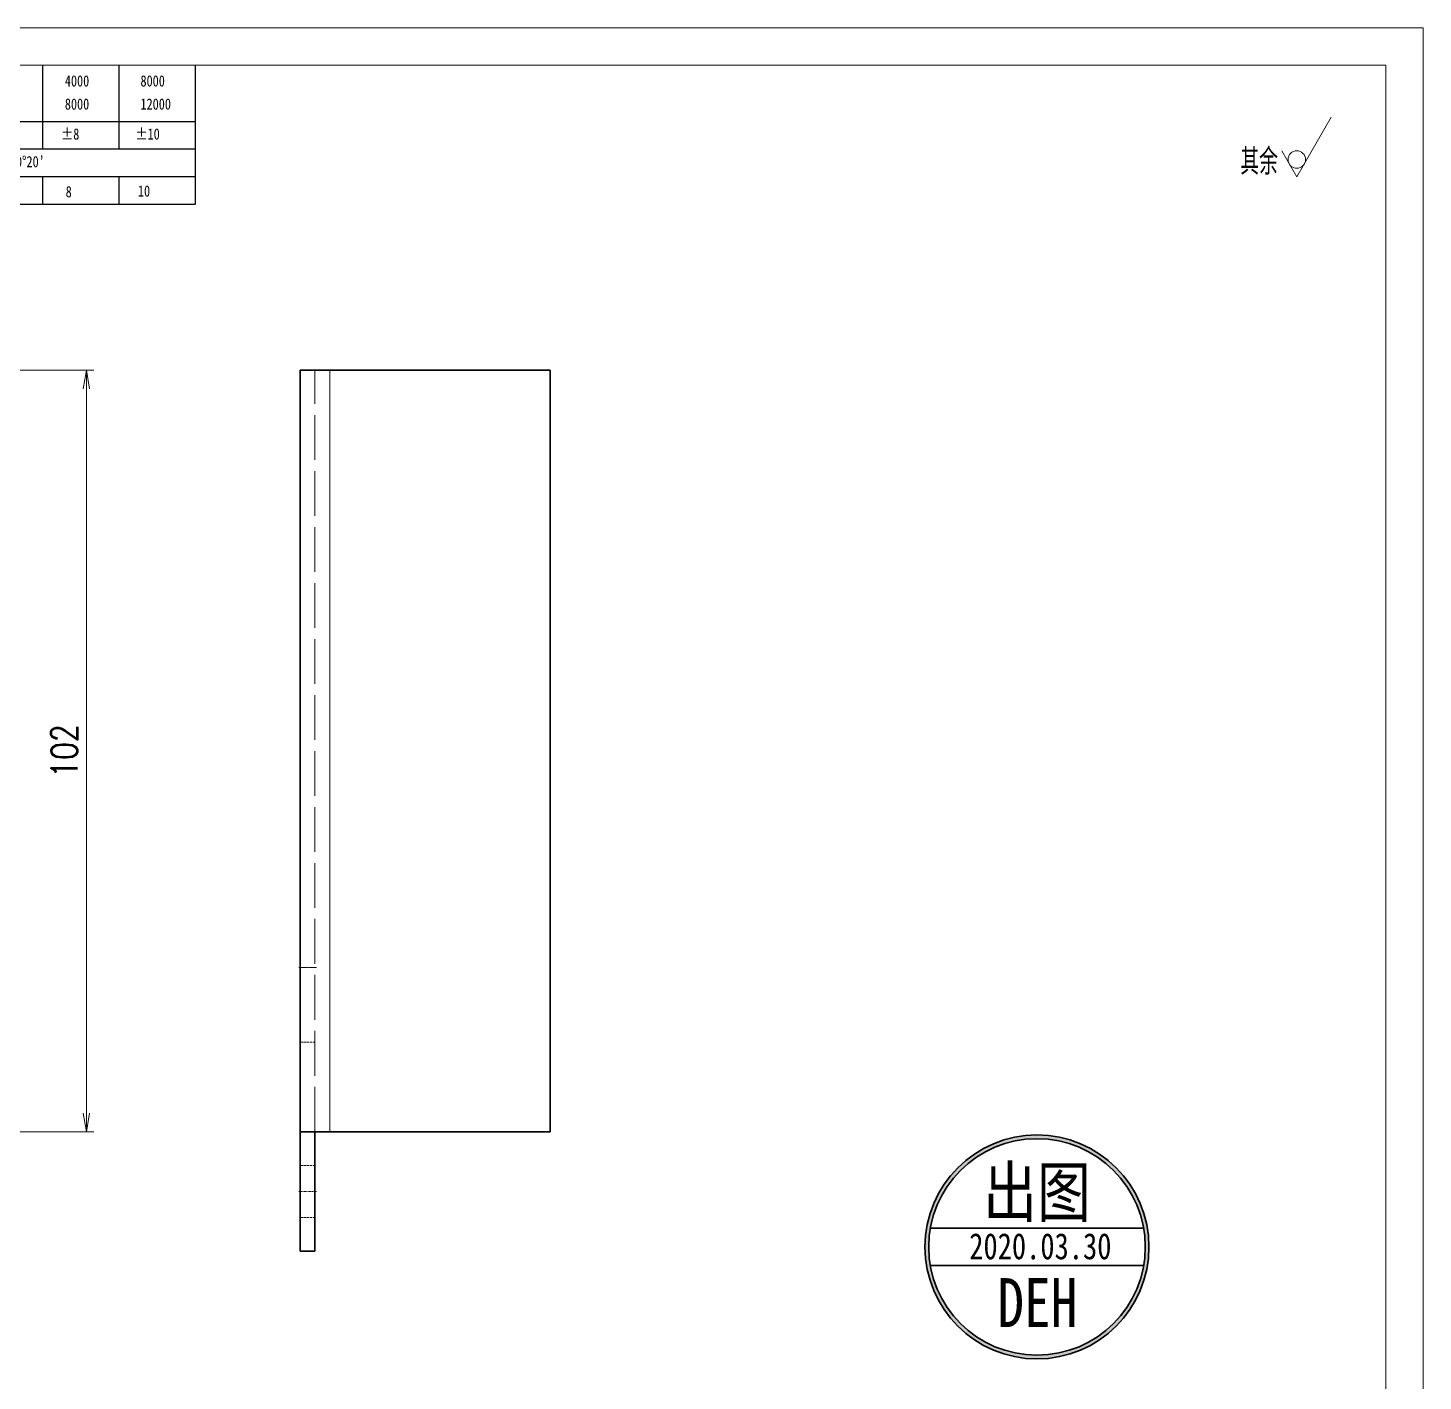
# Model space of a CAD drawing. Header units: millimetres. Extents: x 1333 to 359964, y -52803 to -5704.
# Drawn here: x 173438.2 to 173625.1, y -26285.8 to -26104.6 of the extents above; entities that cross this region are included whole.
import ezdxf
from ezdxf.enums import TextEntityAlignment as Align

# ---------------------------------------------------------------- set-up
doc = ezdxf.new("R2010")
doc.units = ezdxf.units.MM
doc.header["$LTSCALE"] = 0.5
for name, pattern in [('AM_ISO02W050x2', [3.75, 3, -0.75]), ('AM_ISO08W050x2', [9, 6, -0.75, 1.5, -0.75]), ('DASHDOT', [18.5, 12, -3, 0.5, -3]), ('DASHED', [15, 12, -3]), ('DOT2', [0.125, 0, -0.125])]:
    doc.linetypes.add(name, pattern=pattern)
for name, color, linetype, lineweight in [('中心线', 2, 'AM_ISO08W050x2', 18), ('印章专用-出图', 1, 'Continuous', 80), ('图框', 7, 'Continuous', 18), ('标注线', 3, 'Continuous', 18), ('粗实线', 7, 'Continuous', 35), ('虚线', 1, 'AM_ISO02W050x2', 18)]:
    doc.layers.add(name, color=color, linetype=linetype, lineweight=lineweight)
doc.layers.add('图\\M+19E79\\M+195B6\\M+18E9A', color=7, linetype='Continuous')
doc.layers.add('打印-禁用', color=7, linetype='Continuous', lineweight=15, plot=False)
doc.styles.add('DIM', font='romans.shx', dxfattribs={"width": 0.8, "bigfont": 'bigfont.shx'})
doc.styles.add('国标', font='simfang.ttf', dxfattribs={"width": 0.8})
doc.styles.add('机械长仿宋', font='gbenor.shx', dxfattribs={"height": 1, "bigfont": 'gbcbig.shx'})
doc.dimstyles.new('DEH 1-1$0', dxfattribs={"dimtxt": 3.5, "dimasz": 2.5, "dimexe": 1, "dimexo": 0.625, "dimgap": 1.2, "dimtad": 1, "dimzin": 9, "dimdsep": 46, "dimtxsty": 'DIM', "dimblk": 'OPEN', "dimcen": 0, "dimclrd": 8, "dimclre": 8, "dimclrt": 2, "dimazin": 2, "dimtfac": 0.5, "dimtmove": 0, "dimatfit": 3, "dimldrblk": 'OPEN', "dimfxl": 0, "dimtolj": 2, "dimlwd": 18, "dimlwe": 18, "dimarcsym": 0})

# ---------------------------------------------------------------- blocks, each defined once
blk = doc.blocks.new('GZDEH零件A3图框V01版')
at = {"layer": '图\\M+19E79\\M+195B6\\M+18E9A', "color": 9}
for p, q in [((3092.64, -1561.98), (3092.64, -1554.46)), ((3102.86, -1561.98), (3102.86, -1554.46)), ((3113.09, -1573.08), (3113.09, -1554.46)), ((2996.09, -1561.98), (3113.09, -1561.98)), ((3092.64, -1565.68), (3092.64, -1561.98)), ((3102.86, -1565.68), (3102.86, -1561.98)), ((2996.09, -1565.68), (3113.09, -1565.68)), ((2996.09, -1569.38), (3113.09, -1569.38)), ((3092.64, -1573.08), (3092.64, -1569.38)), ((3102.86, -1573.08), (3102.86, -1569.38)), ((2990.09, -1573.08), (3113.09, -1573.08))]:
    blk.add_line(p, q, dxfattribs=at)
at = {"layer": '图框', "linetype": 'Continuous'}
for p, q in [((3272.49, -1554.46), (2882.49, -1554.46)), ((3272.49, -1832.96), (3272.49, -1554.46))]:
    blk.add_line(p, q, dxfattribs=at)
at = {"layer": '打印-禁用', "linetype": 'Continuous'}
for p, q in [((3277.49, -1549.46), (2857.49, -1549.46)), ((3277.49, -1846.46), (3277.49, -1549.46))]:
    blk.add_line(p, q, dxfattribs=at)
at = {"layer": '图\\M+19E79\\M+195B6\\M+18E9A', "color": 9, "style": '国标', "width": 0.8}
for s, p in [('4000', (3095.57, -1557.31)), ('8000', (3105.7, -1557.31)), ('8000', (3095.57, -1560.41)), ('12000', (3105.7, -1560.41)), ('±8', (3095.06, -1564.42)), ('±10', (3105.02, -1564.42)), ("±0%%D20'", (3087.38, -1568.12)), ('8', (3095.68, -1572.15)), ('10', (3105.36, -1572.06))]:
    blk.add_text(s, height=1.5, dxfattribs=at).set_placement(p)
blk = doc.blocks.new('DEH A3')
at = {"layer": '图框'}
blk.add_blockref('GZDEH零件A3图框V01版', (-2857.49, 1846.46), dxfattribs=at)
blk = doc.blocks.new('FINISHER_NON')
at = {"layer": '标注线'}
for p, q in [((0, 0), (4.62, 8)), ((-2.02, 3.5), (0, 0))]:
    blk.add_line(p, q, dxfattribs=at)
blk.add_circle((0, 2.33), 1.17, dxfattribs=at)
blk = doc.blocks.new('其余不去材料')
at = {"layer": '标注线'}
blk.add_blockref('FINISHER_NON', (0, 0), dxfattribs=at)
at = {"layer": '标注线', "color": 7, "linetype": 'DOT2', "style": '机械长仿宋'}
blk.add_text('其余', height=3.5, dxfattribs=at).set_placement((-7.56, 0.3))
blk = doc.blocks.new('_Open')
at = {"color": 0, "linetype": 'ByBlock', "lineweight": -2}
for p, q in [((-1, 0.167), (0, 0)), ((-1, -0.167), (0, 0)), ((0, 0), (-1, 0))]:
    blk.add_line(p, q, dxfattribs=at)
blk = doc.blocks.new('*D241')
at = {"layer": 'Defpoints', "color": 0, "transparency": 16777216}
for p in [(173424.36, -26150.41), (173446.04, -26150.41), (173424.36, -26252.41)]:
    blk.add_point(p, dxfattribs=at)
at = {"layer": '标注线', "color": 8, "lineweight": 18, "transparency": 16777216}
for p, q in [((173424.98, -26150.41), (173447.04, -26150.41)), ((173446.04, -26249.91), (173446.04, -26152.91)), ((173424.98, -26252.41), (173447.04, -26252.41))]:
    blk.add_line(p, q, dxfattribs=at)
at = {"layer": '标注线', "color": 8, "lineweight": 18, "transparency": 16777216, "xscale": 2.5, "yscale": 2.5, "zscale": 2.5}
for p, rotation in [((173446.04, -26150.41), 90), ((173446.04, -26252.41), 270)]:
    blk.add_blockref('_Open', p, dxfattribs=dict(at, rotation=rotation))
at = {"layer": '标注线', "color": 2, "transparency": 16777216, "insert": (173443.09, -26201.41), "char_height": 3.5, "attachment_point": 5, "rotation": 90, "style": 'DIM'}
blk.add_mtext('\\A2;102', dxfattribs=at)
blk = doc.blocks.new('出图章')
at = {"layer": '印章专用-出图'}
h = blk.add_hatch(color=256, dxfattribs=at)
h.paths.add_polyline_path([(-15, 0, 1), (15, 0, 1)])
h.paths.add_polyline_path([(14.5, 0, -1), (-14.5, 0, -1)], flags=16)
h.paths.add_polyline_path([(-7.31, -12.35), (7.41, -12.35), (7.41, -2.73), (-7.31, -2.73)], flags=8)
at = {"layer": '印章专用-出图', "lineweight": 35}
for p, q in [((-14.28, 2.5), (14.28, 2.5)), ((-14.28, -2.5), (14.28, -2.5))]:
    blk.add_line(p, q, dxfattribs=at)
for radius in [15, 14.5]:
    blk.add_circle((0, 0), radius, dxfattribs=at)
at = {"layer": '印章专用-出图', "color": 4, "style": '国标', "width": 0.8}
blk.add_text('DEH', height=6.562, dxfattribs=at).set_placement((0.05, -10.74), align=Align.CENTER)
at = {"layer": '印章专用-出图', "color": 3, "style": '国标', "width": 0.8}
blk.add_attdef('出图', text='', height=6.6, dxfattribs=at).set_placement((0, 7.35), align=Align.MIDDLE_CENTER)
at = {"layer": '印章专用-出图', "color": 2, "style": '国标', "width": 0.8}
blk.add_attdef('XXXX.XX.XX', text='', height=3.5, dxfattribs=at).set_placement((0.45, 0.1), align=Align.MIDDLE_CENTER)
blk = doc.blocks.new('YZ-CT')
at = {"layer": '印章专用-出图'}
blk.add_blockref('出图章', (0.63, 0), dxfattribs=at).add_auto_attribs({'出图': '出图', 'XXXX.XX.XX': '2020.03.30'})

msp = doc.modelspace()

# ---------------------------------------------------------------- linework, layer by layer
at = {"color": 7, "lineweight": 13}
msp.add_line((173478.656, -26150.41), (173478.656, -26252.41), dxfattribs=at)
at = {"layer": '中心线', "linetype": 'DASHDOT', "lineweight": 13, "ltscale": 0.060015}
for p, q in [((173476.856, -26230.41), (173474.455, -26230.41)), ((173476.856, -26260.41), (173474.455, -26260.41))]:
    msp.add_line(p, q, dxfattribs=at)
at = {"layer": '粗实线', "lineweight": 35}
for p, q in [((173474.656, -26150.41), (173474.656, -26252.41)), ((173508.156, -26150.41), (173478.656, -26150.41)), ((173508.156, -26150.41), (173508.156, -26252.41)), ((173508.156, -26252.41), (173478.656, -26252.41))]:
    msp.add_line(p, q, dxfattribs=at)
at = {"layer": '粗实线', "lineweight": 35, "ltscale": 0.1}
for p, q in [((173474.656, -26150.41), (173478.656, -26150.41)), ((173474.656, -26252.41), (173478.656, -26252.41))]:
    msp.add_line(p, q, dxfattribs=at)
at = {"layer": '粗实线', "lineweight": 35, "ltscale": 0.4}
for p, q in [((173474.656, -26252.41), (173474.656, -26268.41)), ((173476.656, -26268.41), (173476.656, -26252.41))]:
    msp.add_line(p, q, dxfattribs=at)
at = {"layer": '粗实线', "lineweight": 35, "ltscale": 0.05}
msp.add_line((173474.656, -26268.41), (173476.656, -26268.41), dxfattribs=at)
at = {"layer": '虚线', "linetype": 'DASHED', "lineweight": 13}
for p, q in [((173476.656, -26252.41), (173476.656, -26150.41)), ((173478.656, -26150.41), (173478.656, -26252.41)), ((173478.656, -26150.41), (173478.656, -26252.41)), ((173478.656, -26150.41), (173478.656, -26252.41))]:
    msp.add_line(p, q, dxfattribs=at)
at = {"layer": '虚线', "linetype": 'DASHED', "lineweight": 13, "ltscale": 0.05}
for p, q in [((173474.656, -26230.41), (173476.656, -26230.41)), ((173474.656, -26230.41), (173476.656, -26230.41)), ((173476.656, -26240.41), (173474.656, -26240.41)), ((173476.656, -26256.91), (173474.656, -26256.91)), ((173476.656, -26256.91), (173474.656, -26256.91)), ((173476.656, -26263.91), (173474.656, -26263.91)), ((173476.656, -26263.91), (173474.656, -26263.91))]:
    msp.add_line(p, q, dxfattribs=at)

# ---------------------------------------------------------------- block references
at = {"layer": '印章专用-出图'}
msp.add_blockref('YZ-CT', (173572.732, -26267.838), dxfattribs=at)
at = {"layer": '图框'}
msp.add_blockref('DEH A3', (173205.076, -26401.55), dxfattribs=at)
at = {"layer": '标注线'}
msp.add_blockref('其余不去材料', (173608.158, -26124.514), dxfattribs=at)

# ---------------------------------------------------------------- dimensions: what is measured, and where the dimension line sits
dim = msp.add_linear_dim(base=(173446.04, -26150.41), p1=(173424.358, -26252.41), p2=(173424.358, -26150.41), angle=90, dimstyle='DEH 1-1$0', dxfattribs=at)
dim.commit()
dim.dimension.update_dxf_attribs({"geometry": '*D241', "text_midpoint": (173443.09, -26201.41)})

doc.saveas('drawing.dxf')
